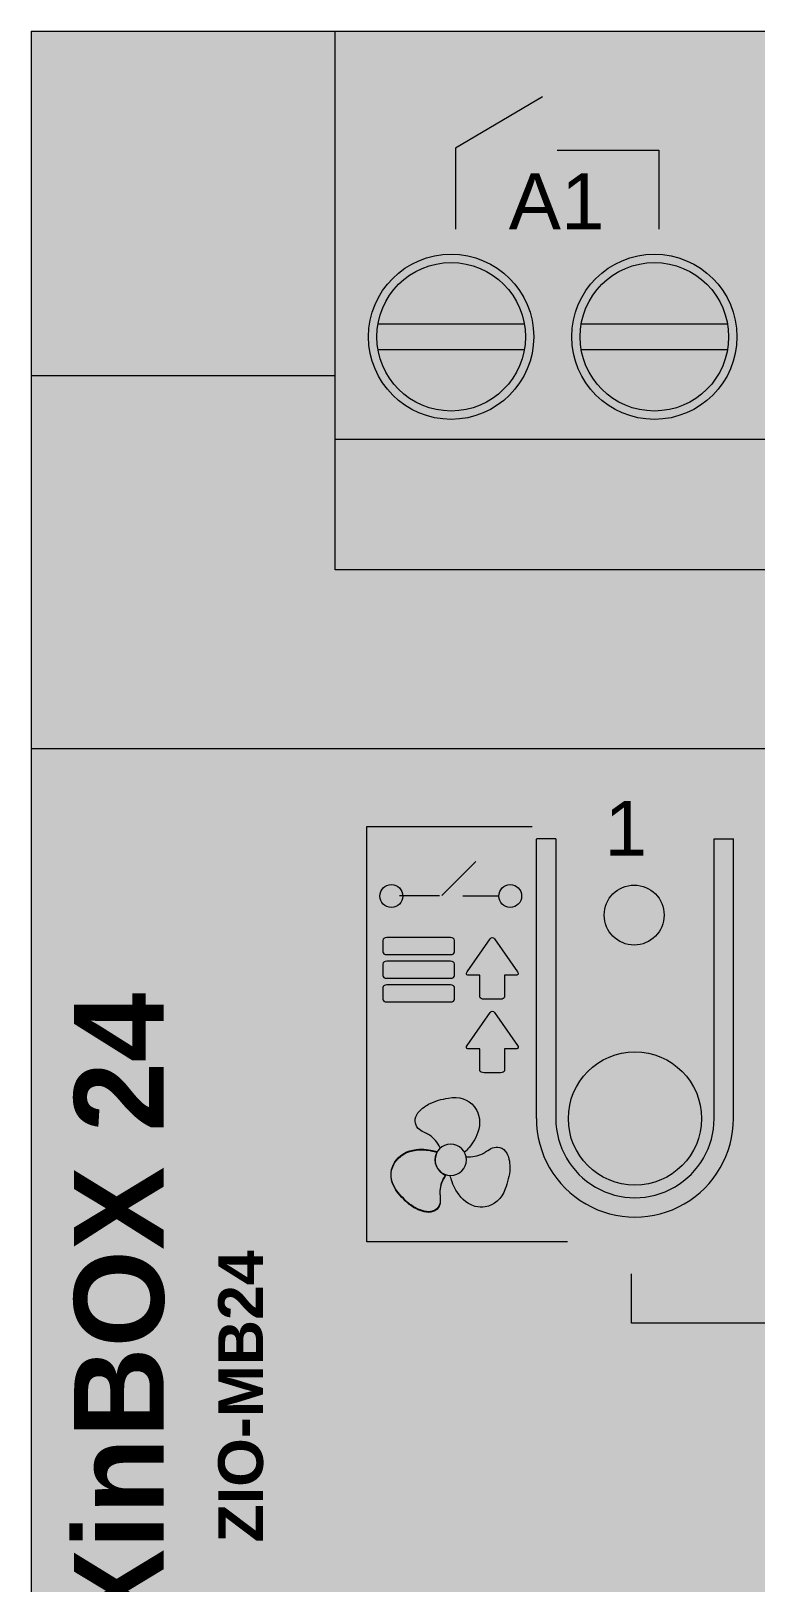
# Model space of a CAD drawing. Header units: millimetres. Extents: x 0 to 212, y 0 to 90.
# Drawn here: x 0 to 22.64, y 41.52 to 90 of the extents above; entities that cross this region are included whole.
import ezdxf

# ---------------------------------------------------------------- set-up
doc = ezdxf.new("R2010")
doc.units = ezdxf.units.MM
doc.styles.add('ZENNIO_PRINT', font='arial.ttf')

# ---------------------------------------------------------------- blocks, each defined once
blk = doc.blocks.new('ZENNIO_MAXINBOX_24_COLOURS')
at = {"true_color": 0xd7d9de}
blk.add_hatch(color=254, dxfattribs=at).paths.add_polyline_path([(0, -45), (211.6, -45), (211.6, 45), (0, 45)])
at = {"true_color": 0xe4e5e9}
blk.add_hatch(color=254, dxfattribs=at).paths.add_polyline_path([(0, 28.172), (9.504, 28.172), (9.504, 45), (0, 45)])
at = {"true_color": 0xcbcdd3}
blk.add_hatch(color=254, dxfattribs=at).paths.add_polyline_path([(9.504, 32.245), (202.283, 32.245), (202.283, 45), (9.504, 45)])
at = {"true_color": 0x5d6365}
h = blk.add_hatch(color=251, dxfattribs=at)
edge = h.paths.add_edge_path()
edge.add_arc((13.123, 35.449), 2.58, 0, 360)
h = blk.add_hatch(color=251, dxfattribs=at)
edge = h.paths.add_edge_path()
edge.add_arc((19.472, 35.449), 2.58, 0, 360)
at = {"true_color": 0xb1b8b9}
h = blk.add_hatch(color=253, dxfattribs=at)
edge = h.paths.add_edge_path()
edge.add_arc((13.123, 35.449), 2.32, 0, 360)
h = blk.add_hatch(color=253, dxfattribs=at)
edge = h.paths.add_edge_path()
edge.add_arc((19.472, 35.449), 2.32, 0, 360)
at = {"true_color": 0x494f50}
for points in [[(10.839, 35.046), (15.407, 35.046), (15.407, 35.852), (10.839, 35.852)], [(17.188, 35.046), (21.756, 35.046), (21.756, 35.852), (17.188, 35.852)]]:
    blk.add_hatch(color=251, dxfattribs=at).paths.add_polyline_path(points)
at = {"true_color": 0xb9bcc3}
blk.add_hatch(color=9, dxfattribs=at).paths.add_polyline_path([(9.504, 28.172), (202.283, 28.172), (202.283, 32.245), (9.504, 32.245)])
at = {"true_color": 0xdcdee2}
blk.add_hatch(color=254, dxfattribs=at).paths.add_polyline_path([(0, 22.571), (211.6, 22.571), (211.6, 28.172), (0, 28.172)])
at = {"true_color": 0xe7e8ec}
blk.add_hatch(color=254, dxfattribs=at).paths.add_polyline_path([(0, -22.429), (211.6, -22.429), (211.6, 22.571), (0, 22.571)])
at = {"true_color": 0x223422}
h = blk.add_hatch(color=250, dxfattribs=at)
edge = h.paths.add_edge_path()
edge.add_arc((18.84, 17.383), 0.936, 0, 360)
at = {"true_color": 0x326927}
h = blk.add_hatch(color=89, dxfattribs=at)
edge = h.paths.add_edge_path()
edge.add_arc((19.02, 17.383), 0.515, 0, 360)
at = {"true_color": 0xcccfd6}
h = blk.add_hatch(color=254, dxfattribs=at)
edge = h.paths.add_edge_path()
edge.add_arc((18.865, 11.026), 2.081, 0, 360)
at = {"true_color": 0xfafbfd}
h = blk.add_hatch(color=7, dxfattribs=at)
edge = h.paths.add_edge_path()
edge.add_arc((18.865, 11.026), 1.861, 0, 360)
at = {"true_color": 0xffffff}
h = blk.add_hatch(color=7, dxfattribs=at)
edge = h.paths.add_edge_path()
edge.add_arc((18.505, 11.376), 1.16, 0, 360)
blk = doc.blocks.new('ZIO-MB24_ENVOLVENTE')
at = {"color": 250, "lineweight": 18, "true_color": 0x3a3d42}
for p, q in [((0, 45), (211.6, 45)), ((0, 45), (0, -45)), ((9.504, 28.172), (9.504, 45)), ((0, 34.234), (9.504, 34.234)), ((9.504, 32.245), (202.283, 32.245)), ((202.283, 28.172), (9.504, 28.172)), ((211.6, 22.571), (0, 22.571)), ((16.393, 19.768), (15.786, 19.768)), ((15.786, 11.026), (15.786, 19.751)), ((16.393, 19.768), (16.392, 11.026)), ((21.337, 11.026), (21.337, 19.768)), ((21.337, 19.768), (21.944, 19.768)), ((21.943, 11.026), (21.944, 19.768))]:
    blk.add_line(p, q, dxfattribs=at)
for points in [[(10.839, 35.852), (15.408, 35.852)], [(17.188, 35.852), (21.757, 35.852)], [(10.839, 35.046), (15.408, 35.046)], [(17.188, 35.046), (21.757, 35.046)]]:
    blk.add_lwpolyline(points, dxfattribs=at)
for centre, radius in [((13.123, 35.449), 2.58), ((19.472, 35.449), 2.58), ((13.123, 35.449), 2.32), ((19.472, 35.449), 2.32), ((18.84, 17.383), 0.936), ((18.865, 11.026), 2.081)]:
    blk.add_circle(centre, radius, dxfattribs=at)
for radius, start in [(3.079, 180.0011), (2.472, 179.9966)]:
    blk.add_arc((18.865, 11.026), radius, start, 0.0011, dxfattribs=at)
blk = doc.blocks.new('ZIO-MB24_SERIGRAFIA')
at = {"lineweight": 15, "true_color": 0x161719}
h = blk.add_hatch(color=250, dxfattribs=at)
h.dxf.hatch_style = 2
h.paths.add_polyline_path([(19.611, 41.637), (18.699, 43.215), (17.788, 41.637)])
h = blk.add_hatch(color=250, dxfattribs=at)
h.dxf.hatch_style = 1
h.paths.add_polyline_path([(11.612, 17.976, 1), (10.899, 17.976, 1)])
h = blk.add_hatch(color=250, dxfattribs=at)
h.dxf.hatch_style = 1
h.paths.add_polyline_path([(15.326, 17.976, 1), (14.613, 17.976, 1)])
h = blk.add_hatch(color=250, dxfattribs=at)
h.dxf.hatch_style = 2
edge = h.paths.add_edge_path()
edge.add_spline(control_points=[(11.112, 16.68), (11.044, 16.68), (10.988, 16.64), (10.988, 16.592), (10.988, 16.592), (10.988, 16.592), (10.988, 16.592), (10.988, 16.592), (10.988, 16.236), (10.988, 16.236), (10.988, 16.187), (11.044, 16.147), (11.112, 16.147), (11.112, 16.147), (11.112, 16.147), (11.112, 16.147), (11.112, 16.147), (13.106, 16.147), (13.106, 16.147), (13.174, 16.147), (13.231, 16.187), (13.231, 16.236), (13.231, 16.236), (13.231, 16.236), (13.231, 16.236), (13.231, 16.236), (13.231, 16.592), (13.231, 16.592), (13.231, 16.64), (13.174, 16.68), (13.106, 16.68), (13.106, 16.68), (13.106, 16.68), (13.106, 16.68), (13.106, 16.68), (11.112, 16.68), (11.112, 16.68)], knot_values=[0, 0, 0, 0, 1, 1, 1, 2, 2, 2, 3, 3, 3, 4, 4, 4, 5, 5, 5, 6, 6, 6, 7, 7, 7, 8, 8, 8, 9, 9, 9, 10, 10, 10, 11, 11, 11, 12, 12, 12, 12], degree=3, periodic=0)
h = blk.add_hatch(color=250, dxfattribs=at)
h.dxf.hatch_style = 2
edge = h.paths.add_edge_path()
edge.add_spline(control_points=[(15.195, 15.604), (15.195, 15.604), (14.478, 16.638), (14.478, 16.638), (14.439, 16.693), (14.376, 16.693), (14.338, 16.638), (14.338, 16.638), (13.62, 15.604), (13.62, 15.604), (13.585, 15.553), (13.597, 15.51), (13.645, 15.504), (13.645, 15.504), (14.024, 15.504), (14.024, 15.504), (14.024, 15.504), (14.024, 14.821), (14.024, 14.821), (14.024, 14.783), (14.082, 14.751), (14.152, 14.751), (14.152, 14.751), (14.663, 14.751), (14.663, 14.751), (14.733, 14.751), (14.791, 14.783), (14.791, 14.821), (14.791, 14.821), (14.791, 15.504), (14.791, 15.504), (14.791, 15.504), (15.17, 15.504), (15.17, 15.504), (15.218, 15.51), (15.23, 15.553), (15.195, 15.604)], knot_values=[0, 0, 0, 0, 1, 1, 1, 2, 2, 2, 3, 3, 3, 4, 4, 4, 5, 5, 5, 6, 6, 6, 7, 7, 7, 8, 8, 8, 9, 9, 9, 10, 10, 10, 11, 11, 11, 12, 12, 12, 12], degree=3, periodic=0)
h = blk.add_hatch(color=250, dxfattribs=at)
h.dxf.hatch_style = 2
edge = h.paths.add_edge_path()
edge.add_spline(control_points=[(11.112, 15.942), (11.044, 15.942), (10.988, 15.902), (10.988, 15.853), (10.988, 15.853), (10.988, 15.853), (10.988, 15.853), (10.988, 15.853), (10.988, 15.498), (10.988, 15.498), (10.988, 15.449), (11.044, 15.409), (11.112, 15.409), (11.112, 15.409), (11.112, 15.409), (11.112, 15.409), (11.112, 15.409), (13.106, 15.409), (13.106, 15.409), (13.174, 15.409), (13.231, 15.449), (13.231, 15.498), (13.231, 15.498), (13.231, 15.498), (13.231, 15.498), (13.231, 15.498), (13.231, 15.853), (13.231, 15.853), (13.231, 15.902), (13.174, 15.942), (13.106, 15.942), (13.106, 15.942), (13.106, 15.942), (13.106, 15.942), (13.106, 15.942), (11.112, 15.942), (11.112, 15.942)], knot_values=[0, 0, 0, 0, 1, 1, 1, 2, 2, 2, 3, 3, 3, 4, 4, 4, 5, 5, 5, 6, 6, 6, 7, 7, 7, 8, 8, 8, 9, 9, 9, 10, 10, 10, 11, 11, 11, 12, 12, 12, 12], degree=3, periodic=0)
h = blk.add_hatch(color=250, dxfattribs=at)
h.dxf.hatch_style = 2
edge = h.paths.add_edge_path()
edge.add_spline(control_points=[(11.112, 15.203), (11.044, 15.203), (10.988, 15.163), (10.988, 15.115), (10.988, 15.115), (10.988, 15.115), (10.988, 15.115), (10.988, 15.115), (10.988, 14.759), (10.988, 14.759), (10.988, 14.71), (11.044, 14.67), (11.112, 14.67), (11.112, 14.67), (11.112, 14.67), (11.112, 14.67), (11.112, 14.67), (13.106, 14.67), (13.106, 14.67), (13.174, 14.67), (13.231, 14.71), (13.231, 14.759), (13.231, 14.759), (13.231, 14.759), (13.231, 14.759), (13.231, 14.759), (13.231, 15.115), (13.231, 15.115), (13.231, 15.163), (13.174, 15.203), (13.106, 15.203), (13.106, 15.203), (13.106, 15.203), (13.106, 15.203), (13.106, 15.203), (11.112, 15.203), (11.112, 15.203)], knot_values=[0, 0, 0, 0, 1, 1, 1, 2, 2, 2, 3, 3, 3, 4, 4, 4, 5, 5, 5, 6, 6, 6, 7, 7, 7, 8, 8, 8, 9, 9, 9, 10, 10, 10, 11, 11, 11, 12, 12, 12, 12], degree=3, periodic=0)
h = blk.add_hatch(color=250, dxfattribs=at)
h.dxf.hatch_style = 2
edge = h.paths.add_edge_path()
edge.add_spline(control_points=[(15.195, 13.308), (15.195, 13.308), (14.478, 14.342), (14.478, 14.342), (14.439, 14.398), (14.376, 14.398), (14.338, 14.342), (14.338, 14.342), (13.62, 13.308), (13.62, 13.308), (13.585, 13.257), (13.597, 13.214), (13.645, 13.208), (13.645, 13.208), (14.024, 13.208), (14.024, 13.208), (14.024, 13.208), (14.024, 12.525), (14.024, 12.525), (14.024, 12.486), (14.082, 12.455), (14.152, 12.455), (14.152, 12.455), (14.663, 12.455), (14.663, 12.455), (14.733, 12.455), (14.791, 12.486), (14.791, 12.525), (14.791, 12.525), (14.791, 13.208), (14.791, 13.208), (14.791, 13.208), (15.17, 13.208), (15.17, 13.208), (15.218, 13.214), (15.23, 13.257), (15.195, 13.308)], knot_values=[0, 0, 0, 0, 1, 1, 1, 2, 2, 2, 3, 3, 3, 4, 4, 4, 5, 5, 5, 6, 6, 6, 7, 7, 7, 8, 8, 8, 9, 9, 9, 10, 10, 10, 11, 11, 11, 12, 12, 12, 12], degree=3, periodic=0)
h = blk.add_hatch(color=250, dxfattribs=at)
h.dxf.hatch_style = 2
edge = h.paths.add_edge_path()
edge.add_spline(control_points=[(12.948, 9.245), (12.845, 9.093), (12.781, 8.918), (12.771, 8.76), (12.768, 8.713), (12.773, 8.664), (12.777, 8.611), (12.788, 8.473), (12.802, 8.318), (12.671, 8.189), (12.606, 8.126), (12.52, 8.094), (12.417, 8.094), (12.238, 8.094), (12.048, 8.191), (11.952, 8.249), (11.762, 8.364), (11.602, 8.535), (11.473, 8.691), (11.255, 8.948), (11.19, 9.25), (11.297, 9.519), (11.332, 9.609), (11.394, 9.703), (11.465, 9.777), (11.683, 10.001), (11.985, 10.048), (12.201, 10.048), (12.296, 10.048), (12.392, 10.039), (12.489, 10.021), (12.56, 10.007), (12.625, 9.991), (12.685, 9.974), (12.685, 9.974), (12.561, 9.736), (12.661, 9.534), (12.752, 9.352), (12.948, 9.245), (12.948, 9.245)], knot_values=[0, 0, 0, 0, 1, 1, 1, 2, 2, 2, 3, 3, 3, 4, 4, 4, 5, 5, 5, 6, 6, 6, 7, 7, 7, 8, 8, 8, 9, 9, 9, 10, 10, 10, 11, 11, 11, 12, 12, 12, 13, 13, 13, 13], degree=3, periodic=0)
at = {"color": 250, "lineweight": 15, "true_color": 0x161719}
for p, q in [((15.975, 42.944), (13.26, 41.346)), ((13.26, 41.346), (13.26, 38.808)), ((16.435, 41.283), (19.611, 41.283)), ((19.611, 41.283), (19.611, 38.808)), ((10.492, 7.172), (10.492, 20.149)), ((10.492, 20.149), (15.654, 20.149)), ((13.895, 19.059), (12.834, 17.998)), ((12.756, 17.985), (11.506, 17.985)), ((14.613, 17.976), (13.489, 17.976)), ((12.781, 10.11), (12.781, 10.11)), ((13.595, 9.833), (13.595, 9.833)), ((16.754, 7.172), (10.492, 7.172)), ((18.758, 4.635), (18.758, 6.177)), ((33.348, 4.635), (18.758, 4.635))]:
    blk.add_line(p, q, dxfattribs=at)
for centre in [(11.256, 17.976), (14.969, 17.976)]:
    blk.add_circle(centre, 0.357, dxfattribs=at)
for points in [[(11.112, 16.68), (11.044, 16.68), (10.988, 16.64), (10.988, 16.592)], [(10.988, 16.592), (10.988, 16.592), (10.988, 16.236), (10.988, 16.236)], [(13.106, 16.68), (13.106, 16.68), (11.112, 16.68), (11.112, 16.68)], [(13.231, 16.592), (13.231, 16.64), (13.174, 16.68), (13.106, 16.68)], [(13.231, 16.236), (13.231, 16.236), (13.231, 16.592), (13.231, 16.592)], [(10.988, 16.236), (10.988, 16.187), (11.044, 16.147), (11.112, 16.147)], [(11.112, 16.147), (11.112, 16.147), (13.106, 16.147), (13.106, 16.147)], [(13.106, 16.147), (13.174, 16.147), (13.231, 16.187), (13.231, 16.236)], [(11.112, 15.942), (11.044, 15.942), (10.988, 15.902), (10.988, 15.853)], [(10.988, 15.853), (10.988, 15.853), (10.988, 15.498), (10.988, 15.498)], [(13.106, 15.942), (13.106, 15.942), (11.112, 15.942), (11.112, 15.942)], [(13.231, 15.853), (13.231, 15.902), (13.174, 15.942), (13.106, 15.942)], [(13.231, 15.498), (13.231, 15.498), (13.231, 15.853), (13.231, 15.853)], [(10.988, 15.498), (10.988, 15.449), (11.044, 15.409), (11.112, 15.409)], [(11.112, 15.203), (11.044, 15.203), (10.988, 15.163), (10.988, 15.115)], [(10.988, 15.115), (10.988, 15.115), (10.988, 14.759), (10.988, 14.759)], [(11.112, 15.409), (11.112, 15.409), (13.106, 15.409), (13.106, 15.409)], [(13.106, 15.203), (13.106, 15.203), (11.112, 15.203), (11.112, 15.203)], [(13.106, 15.409), (13.174, 15.409), (13.231, 15.449), (13.231, 15.498)], [(13.231, 15.115), (13.231, 15.163), (13.174, 15.203), (13.106, 15.203)], [(13.231, 14.759), (13.231, 14.759), (13.231, 15.115), (13.231, 15.115)], [(10.988, 14.759), (10.988, 14.71), (11.044, 14.67), (11.112, 14.67)], [(11.112, 14.67), (11.112, 14.67), (13.106, 14.67), (13.106, 14.67)], [(13.106, 14.67), (13.174, 14.67), (13.231, 14.71), (13.231, 14.759)], [(11.297, 9.519), (11.332, 9.609), (11.394, 9.703), (11.465, 9.777)], [(12.489, 10.021), (12.56, 10.007), (12.625, 9.991), (12.685, 9.974)], [(12.685, 9.974), (12.685, 9.974), (12.561, 9.736), (12.661, 9.534)], [(11.473, 8.691), (11.255, 8.948), (11.19, 9.25), (11.297, 9.519)], [(12.661, 9.534), (12.752, 9.352), (12.948, 9.245), (12.948, 9.245)], [(12.948, 9.245), (12.845, 9.093), (12.781, 8.918), (12.771, 8.76)], [(12.771, 8.76), (12.768, 8.713), (12.773, 8.664), (12.777, 8.611)], [(11.952, 8.249), (11.762, 8.364), (11.602, 8.535), (11.473, 8.691)], [(12.777, 8.611), (12.788, 8.473), (12.802, 8.318), (12.671, 8.189)]]:
    blk.add_open_spline(points, degree=3, dxfattribs=at)
for points, knots in [([(15.195, 15.604), (15.195, 15.604), (14.478, 16.638), (14.478, 16.638), (14.439, 16.693), (14.376, 16.693), (14.338, 16.638), (14.338, 16.638), (13.62, 15.604), (13.62, 15.604), (13.585, 15.553), (13.597, 15.51), (13.645, 15.504), (13.645, 15.504), (14.024, 15.504), (14.024, 15.504), (14.024, 15.504), (14.024, 14.821), (14.024, 14.821), (14.024, 14.783), (14.082, 14.751), (14.152, 14.751), (14.152, 14.751), (14.663, 14.751), (14.663, 14.751), (14.733, 14.751), (14.791, 14.783), (14.791, 14.821), (14.791, 14.821), (14.791, 15.504), (14.791, 15.504), (14.791, 15.504), (15.17, 15.504), (15.17, 15.504), (15.218, 15.51), (15.23, 15.553), (15.195, 15.604)], [0, 0, 0, 0, 1, 1, 1, 2, 2, 2, 3, 3, 3, 4, 4, 4, 5, 5, 5, 6, 6, 6, 7, 7, 7, 8, 8, 8, 9, 9, 9, 10, 10, 10, 11, 11, 11, 12, 12, 12, 12]), ([(15.195, 13.308), (15.195, 13.308), (14.478, 14.342), (14.478, 14.342), (14.439, 14.398), (14.376, 14.398), (14.338, 14.342), (14.338, 14.342), (13.62, 13.308), (13.62, 13.308), (13.585, 13.257), (13.597, 13.214), (13.645, 13.208), (13.645, 13.208), (14.024, 13.208), (14.024, 13.208), (14.024, 13.208), (14.024, 12.525), (14.024, 12.525), (14.024, 12.486), (14.082, 12.455), (14.152, 12.455), (14.152, 12.455), (14.663, 12.455), (14.663, 12.455), (14.733, 12.455), (14.791, 12.486), (14.791, 12.525), (14.791, 12.525), (14.791, 13.208), (14.791, 13.208), (14.791, 13.208), (15.17, 13.208), (15.17, 13.208), (15.218, 13.214), (15.23, 13.257), (15.195, 13.308)], [0, 0, 0, 0, 1, 1, 1, 2, 2, 2, 3, 3, 3, 4, 4, 4, 5, 5, 5, 6, 6, 6, 7, 7, 7, 8, 8, 8, 9, 9, 9, 10, 10, 10, 11, 11, 11, 12, 12, 12, 12]), ([(12.781, 10.11), (12.701, 10.276), (12.581, 10.419), (12.448, 10.506), (12.409, 10.532), (12.363, 10.553), (12.316, 10.575), (12.191, 10.634), (12.048, 10.7), (12.006, 10.877), (11.982, 10.966), (11.998, 11.056), (12.048, 11.145), (12.139, 11.301), (12.317, 11.416), (12.416, 11.471), (12.61, 11.578), (12.839, 11.63), (13.037, 11.666), (13.369, 11.726), (13.664, 11.63), (13.843, 11.404), (13.903, 11.327), (13.954, 11.228), (13.982, 11.129), (14.067, 10.827), (13.957, 10.542), (13.85, 10.356), (13.802, 10.273), (13.745, 10.194), (13.682, 10.12), (13.633, 10.065), (13.588, 10.017), (13.543, 9.974)], [0, 0, 0, 0, 1, 1, 1, 2, 2, 2, 3, 3, 3, 4, 4, 4, 5, 5, 5, 6, 6, 6, 7, 7, 7, 8, 8, 8, 9, 9, 9, 10, 10, 10, 11, 11, 11, 11]), ([(13.599, 9.735), (13.599, 9.465), (13.379, 9.246), (13.108, 9.246), (12.837, 9.246), (12.617, 9.465), (12.617, 9.735), (12.617, 10.008), (12.837, 10.226), (13.108, 10.226), (13.379, 10.226), (13.599, 10.008), (13.599, 9.735)], [0, 0, 0, 0, 1, 1, 1, 2, 2, 2, 3, 3, 3, 4, 4, 4, 4]), ([(12.948, 9.266), (12.845, 9.113), (12.781, 8.938), (12.771, 8.78), (12.768, 8.734), (12.773, 8.683), (12.777, 8.631), (12.788, 8.493), (12.802, 8.337), (12.671, 8.21), (12.606, 8.145), (12.52, 8.114), (12.417, 8.114), (12.238, 8.114), (12.048, 8.212), (11.952, 8.269), (11.762, 8.384), (11.602, 8.556), (11.473, 8.711), (11.255, 8.968), (11.19, 9.271), (11.297, 9.539), (11.332, 9.63), (11.394, 9.723), (11.465, 9.797), (11.683, 10.022), (11.985, 10.068), (12.201, 10.068), (12.296, 10.068), (12.392, 10.059), (12.489, 10.041), (12.56, 10.027), (12.625, 10.011), (12.685, 9.995)], [0, 0, 0, 0, 1, 1, 1, 2, 2, 2, 3, 3, 3, 4, 4, 4, 5, 5, 5, 6, 6, 6, 7, 7, 7, 8, 8, 8, 9, 9, 9, 10, 10, 10, 11, 11, 11, 11]), ([(11.465, 9.777), (11.683, 10.001), (11.985, 10.048), (12.201, 10.048), (12.296, 10.048), (12.392, 10.039), (12.489, 10.021)], [8, 8, 8, 8, 9, 9, 9, 10, 10, 10, 10]), ([(13.595, 9.833), (13.779, 9.819), (13.963, 9.852), (14.105, 9.923), (14.147, 9.944), (14.188, 9.973), (14.231, 10.003), (14.344, 10.081), (14.473, 10.171), (14.648, 10.12), (14.736, 10.097), (14.806, 10.038), (14.858, 9.949), (14.947, 9.794), (14.958, 9.582), (14.956, 9.469), (14.952, 9.247), (14.882, 9.022), (14.814, 8.833), (14.7, 8.515), (14.47, 8.307), (14.185, 8.266), (14.088, 8.251), (13.976, 8.258), (13.877, 8.283), (13.574, 8.36), (13.382, 8.598), (13.274, 8.784), (13.227, 8.867), (13.187, 8.955), (13.154, 9.049), (13.13, 9.117), (13.111, 9.18), (13.096, 9.241)], [0, 0, 0, 0, 1, 1, 1, 2, 2, 2, 3, 3, 3, 4, 4, 4, 5, 5, 5, 6, 6, 6, 7, 7, 7, 8, 8, 8, 9, 9, 9, 10, 10, 10, 11, 11, 11, 11]), ([(12.671, 8.189), (12.606, 8.126), (12.52, 8.094), (12.417, 8.094), (12.238, 8.094), (12.048, 8.191), (11.952, 8.249)], [3, 3, 3, 3, 4, 4, 4, 5, 5, 5, 5])]:
    blk.add_open_spline(points, degree=3, knots=knots, dxfattribs=at)
at = {"color": 250, "lineweight": 15, "true_color": 0x161719, "style": 'ZENNIO_PRINT'}
for s, height, p in [('A1', 1.7525, (14.921, 38.801)), ('1', 1.714, (17.917, 19.237))]:
    blk.add_text(s, height=height, dxfattribs=at).set_placement(p)
at = {"color": 250, "lineweight": 15, "true_color": 0x161719, "attachment_point": 1, "rotation": 90, "style": 'ZENNIO_PRINT'}
for s, insert, char_height in [('{\\fArial Rounded MT Bold|b0|i0|c0|p34;\\W5.20532;  \\W1;MAXinBOX 24}', (1.346, -22.429), 2.8), ('{\\fArial Rounded MT Bold|b0|i0|c0|p34;\\W9.30005;    \\W1;ZIO-MB24}', (5.846, -22.429), 1.4)]:
    blk.add_mtext_dynamic_manual_height_columns(s, width=45.00001, gutter_width=12.5, heights=[0], dxfattribs=dict(at, insert=insert, char_height=char_height))
blk = doc.blocks.new('ZENNIO_MAXINBOX_24_FRONT')
blk.add_blockref('ZENNIO_MAXINBOX_24_COLOURS', (0, 45))
at = {"color": 0}
for name in ['ZIO-MB24_ENVOLVENTE', 'ZIO-MB24_SERIGRAFIA']:
    blk.add_blockref(name, (0, 45), dxfattribs=at)

msp = doc.modelspace()

# ---------------------------------------------------------------- block references
msp.add_blockref('ZENNIO_MAXINBOX_24_FRONT', (0, 0))

doc.saveas('drawing.dxf')
